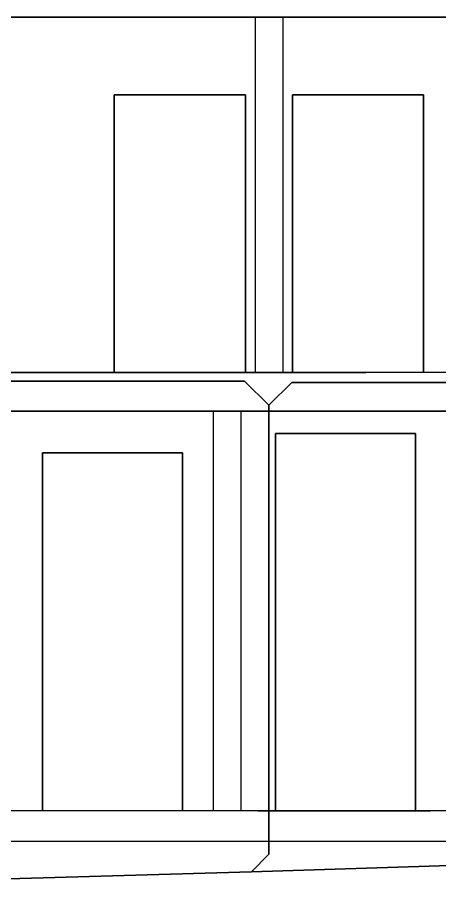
# Model space of a CAD drawing. Extents: x 0 to 756, y -25 to 420.
# Drawn here: x 383.7 to 432, y 133.6 to 232.3 of the extents above; entities that cross this region are included whole.
import ezdxf
from ezdxf.lldxf.tags import DXFTag

# ---------------------------------------------------------------- set-up
doc = ezdxf.new("R2010")
doc.units = 0
doc.layers.get('0').update_dxf_attribs({"lineweight": 35})
for name, color, linetype, lineweight, true_color in [('H_Heizung', 1, 'Continuous', 35, 0xff0000), ('S_Schmutzwasser', 7, 'Continuous', 35, 0x808040), ('X_Geometrie', 6, 'Continuous', 50, 0xff00ff)]:
    doc.layers.add(name, color=color, linetype=linetype, lineweight=lineweight, true_color=true_color)
tags = doc.linetypes.add('fein_strichliert', pattern=[4, 1, -2, 1]).pattern_tags.tags
tags[8:9] = [DXFTag(74, 4), DXFTag(75, 0), DXFTag(340, '0'), DXFTag(46, 0.0), DXFTag(50, 0.0), DXFTag(44, 0.0), DXFTag(45, 0.0)]
tags[6:7] = [DXFTag(74, 4), DXFTag(75, 0), DXFTag(340, '0'), DXFTag(46, 0.0), DXFTag(50, 0.0), DXFTag(44, 0.0), DXFTag(45, 0.0)]
tags[4:5] = [DXFTag(74, 4), DXFTag(75, 0), DXFTag(340, '0'), DXFTag(46, 0.0), DXFTag(50, 0.0), DXFTag(44, 0.0), DXFTag(45, 0.0)]

# ---------------------------------------------------------------- blocks, each defined once
blk = doc.blocks.new('Abwasserleitung-A01H5DYFDT', base_point=(410.476, 134.541))
at = {"color": 0, "linetype": 'ByBlock', "lineweight": -2, "ltscale": 0.35}
for p, q in [((412.482, 187.905), (412.482, 136.547)), ((412.482, 136.547), (410.476, 134.541))]:
    blk.add_line(p, q, dxfattribs=at)
blk = doc.blocks.new('Distributor Abwasserleitung-A01H5DYHDT', base_point=(409.268, 133.911))
at = {"color": 0, "lineweight": 13}
blk.add_line((410.476, 134.541), (410.476, 134.541), dxfattribs=at)
blk = doc.blocks.new('Distributor Abwasserleitung-A01H5DYJDT', base_point=(411.219, 186.715))
at = {"color": 0, "lineweight": 13}
blk.add_line((412.482, 187.905), (412.482, 187.905), dxfattribs=at)
blk = doc.blocks.new('Abwasserleitung-A01H5DZ5DT', base_point=(379.065, 133.621))
at = {"color": 0, "linetype": 'ByBlock', "lineweight": -2, "ltscale": 0.35}
blk.add_line((410.476, 134.541), (379.065, 133.621), dxfattribs=at)
blk = doc.blocks.new('Abwasserleitung-A01H5DZHDT', base_point=(372.545, 187.905))
at = {"color": 0, "linetype": 'ByBlock', "lineweight": -2, "ltscale": 0.35}
for p, q in [((372.545, 193.704), (375.567, 190.683)), ((375.567, 190.683), (409.705, 190.683)), ((409.705, 190.683), (412.482, 187.905))]:
    blk.add_line(p, q, dxfattribs=at)
blk = doc.blocks.new('Abwasserleitung-A01H5E0VDT', base_point=(410.476, 134.541))
at = {"color": 0, "linetype": 'ByBlock', "lineweight": -2, "ltscale": 0.35}
blk.add_line((447.918, 135.73), (410.476, 134.541), dxfattribs=at)
blk = doc.blocks.new('Abwasserleitung-A01H5E39DT', base_point=(412.482, 187.905))
at = {"color": 0, "linetype": 'ByBlock', "lineweight": -2, "ltscale": 0.35}
for p, q in [((415.107, 190.53), (412.482, 187.905)), ((446.643, 190.53), (415.107, 190.53))]:
    blk.add_line(p, q, dxfattribs=at)

msp = doc.modelspace()

# ---------------------------------------------------------------- linework, layer by layer
at = {"layer": 'H_Heizung', "lineweight": 25, "ltscale": 0.25}
for p, q in [((410.248, 191.675), (410.248, 191.675)), ((411.041, 191.675), (410.248, 191.675)), ((411.041, 191.675), (411.041, 191.675)), ((414.725, 191.675), (413.931, 191.675)), ((413.931, 191.675), (413.931, 191.675)), ((414.725, 191.675), (414.725, 191.675)), ((406.28, 141.516), (405.486, 141.516)), ((406.28, 141.516), (406.28, 141.516))]:
    msp.add_line(p, q, dxfattribs=at)
at = {"layer": 'X_Geometrie', "color": 136, "lineweight": 25, "ltscale": 0.25, "true_color": 0x008080}
for p, q in [((523.593, 232.31), (301.371, 232.31)), ((433.117, 191.675), (301.371, 191.675)), ((433.117, 187.23), (301.371, 187.23)), ((301.371, 138.024), (523.593, 138.024))]:
    msp.add_line(p, q, dxfattribs=at)
at = {"layer": 'X_Geometrie', "color": 7, "lineweight": 25, "ltscale": 0.25}
for p, q in [((423.593, 232.31), (382.323, 232.31)), ((422.8, 232.31), (382.323, 232.31)), ((382.323, 232.31), (394.784, 232.31)), ((382.323, 232.31), (394.784, 232.31)), ((394.784, 232.31), (409.784, 232.31)), ((394.784, 232.31), (409.784, 232.31)), ((409.784, 232.31), (415.18, 232.31)), ((409.784, 232.31), (415.18, 232.31)), ((410.895, 232.31), (410.895, 232.31)), ((410.895, 232.31), (410.895, 191.675)), ((414.069, 232.31), (414.069, 232.31)), ((414.069, 232.31), (414.069, 191.675)), ((415.18, 232.31), (430.18, 232.31)), ((415.18, 232.31), (430.18, 232.31)), ((430.18, 232.31), (443.434, 232.31)), ((430.18, 232.31), (442.641, 232.31)), ((394.784, 223.421), (394.784, 223.421)), ((394.784, 223.421), (394.784, 191.675)), ((409.784, 223.421), (394.784, 223.421)), ((394.784, 223.421), (409.784, 223.421)), ((394.784, 191.675), (394.784, 223.421)), ((409.784, 191.675), (409.784, 223.421)), ((409.784, 223.421), (409.784, 223.421)), ((409.784, 223.421), (409.784, 191.675)), ((430.18, 223.421), (415.18, 223.421)), ((415.18, 191.675), (415.18, 223.421)), ((415.18, 223.421), (430.18, 223.421)), ((415.18, 223.421), (415.18, 223.421)), ((415.18, 223.421), (415.18, 191.675)), ((430.18, 223.421), (430.18, 191.675)), ((430.18, 191.675), (430.18, 223.421)), ((430.18, 223.421), (430.18, 223.421)), ((382.323, 191.675), (422.8, 191.675)), ((382.323, 191.675), (423.593, 191.675)), ((394.784, 191.675), (382.323, 191.675)), ((394.784, 191.675), (382.323, 191.675)), ((394.784, 191.675), (394.784, 191.675)), ((409.784, 191.675), (409.784, 191.675)), ((415.18, 191.675), (409.784, 191.675)), ((415.18, 191.675), (409.784, 191.675)), ((410.895, 191.675), (410.895, 191.675)), ((414.069, 191.675), (414.069, 191.675)), ((415.18, 191.675), (415.18, 191.675)), ((430.18, 191.675), (430.18, 191.675)), ((442.641, 191.675), (430.18, 191.675)), ((443.434, 191.675), (430.18, 191.675)), ((382.323, 187.23), (386.544, 187.23)), ((382.323, 187.23), (386.544, 187.23)), ((386.544, 187.23), (402.576, 187.23)), ((386.544, 187.23), (402.576, 187.23)), ((402.576, 187.23), (413.252, 187.23)), ((402.576, 187.23), (413.252, 187.23)), ((406.133, 141.516), (406.133, 187.23)), ((406.133, 187.23), (406.133, 187.23)), ((409.307, 187.23), (409.307, 187.23)), ((409.307, 141.516), (409.307, 187.23)), ((413.252, 187.23), (429.283, 187.23)), ((413.252, 187.23), (429.283, 187.23)), ((429.283, 187.23), (436.292, 187.23)), ((429.283, 187.23), (433.117, 187.23)), ((413.252, 141.516), (413.252, 184.691)), ((413.252, 184.691), (413.252, 184.691)), ((429.283, 184.691), (413.252, 184.691)), ((413.252, 184.691), (429.283, 184.691)), ((413.252, 184.691), (413.252, 141.516)), ((429.283, 184.691), (429.283, 184.691)), ((429.283, 184.691), (429.283, 141.516)), ((429.283, 141.516), (429.283, 184.691)), ((386.544, 182.469), (402.576, 182.469)), ((386.544, 182.469), (386.544, 141.516)), ((402.576, 182.469), (386.544, 182.469)), ((386.544, 141.516), (386.544, 182.469)), ((386.544, 182.469), (386.544, 182.469)), ((402.576, 141.516), (402.576, 182.469)), ((402.576, 182.469), (402.576, 182.469)), ((402.576, 182.469), (402.576, 141.516)), ((386.544, 141.516), (382.323, 141.516)), ((386.544, 141.516), (382.323, 141.516)), ((489.824, 141.516), (386.544, 141.516)), ((386.544, 141.516), (386.544, 141.516)), ((413.252, 141.516), (402.576, 141.516)), ((413.252, 141.516), (402.576, 141.516)), ((406.133, 141.516), (406.133, 141.516)), ((409.307, 141.516), (409.307, 141.516)), ((413.252, 141.516), (413.252, 141.516))]:
    msp.add_line(p, q, dxfattribs=at)
at = {"layer": 'X_Geometrie', "color": 3, "lineweight": 35, "ltscale": 0.35, "true_color": 0x00ff00}
msp.add_line((410.521, 141.516), (410.521, 141.516), dxfattribs=at)
at = {"layer": 'X_Geometrie', "color": 1, "linetype": 'fein_strichliert', "lineweight": 35, "ltscale": 0.35, "true_color": 0xff0000}
for q in [(430.973, 141.516), (411.223, 141.516)]:
    msp.add_line((411.223, 141.516), q, dxfattribs=at)

# ---------------------------------------------------------------- block references
at = {"layer": 'S_Schmutzwasser', "ltscale": 0.35}
for name, p in [('Abwasserleitung-A01H5DZHDT', (372.545, 187.905)), ('Abwasserleitung-A01H5E39DT', (412.482, 187.905)), ('Abwasserleitung-A01H5DYFDT', (410.476, 134.541)), ('Distributor Abwasserleitung-A01H5DYJDT', (411.219, 186.715)), ('Abwasserleitung-A01H5E0VDT', (410.476, 134.541)), ('Abwasserleitung-A01H5DZ5DT', (379.065, 133.621)), ('Distributor Abwasserleitung-A01H5DYHDT', (409.268, 133.911))]:
    msp.add_blockref(name, p, dxfattribs=at)

doc.saveas('drawing.dxf')
